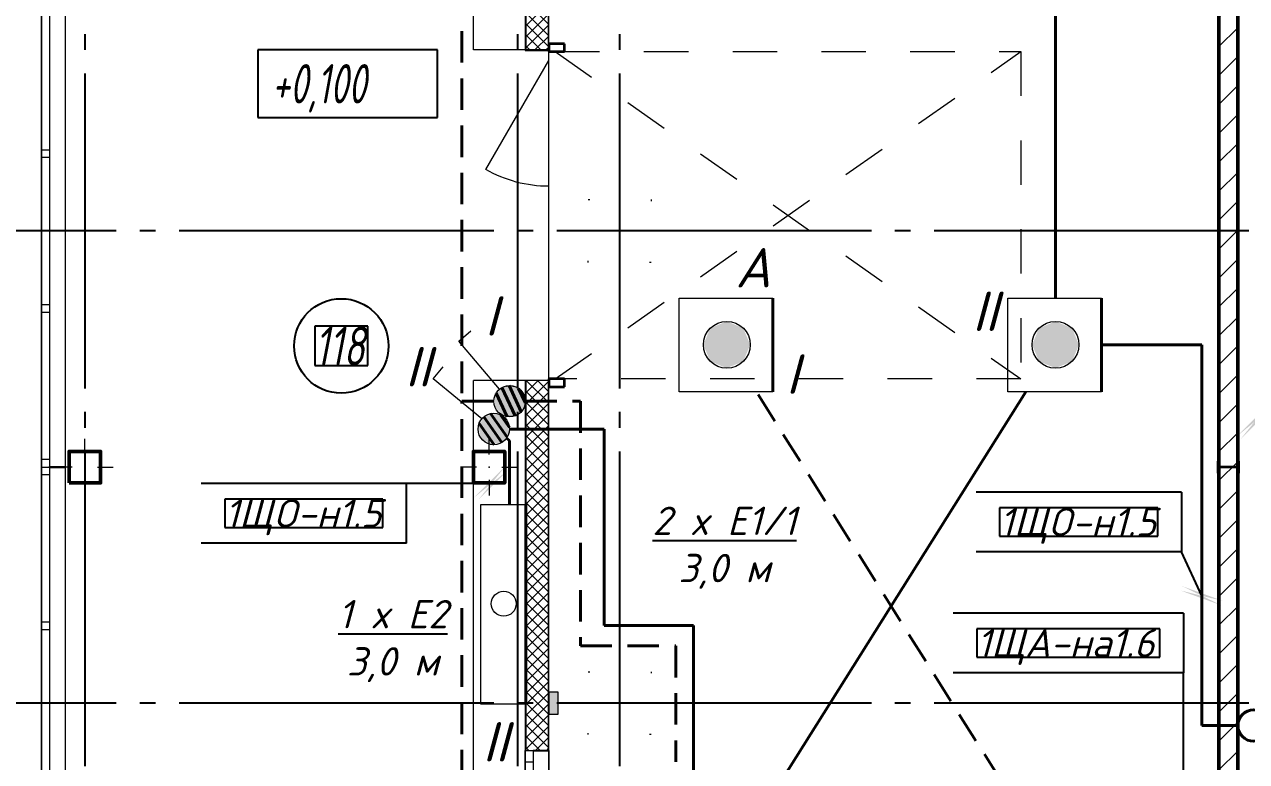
# Model space of a CAD drawing. Header units: millimetres. Extents: x 0 to 1293, y 0 to 420.
# Drawn here: x 60.3 to 138, y 215.9 to 262.7 of the extents above; entities that cross this region are included whole.
import ezdxf

# ---------------------------------------------------------------- set-up
doc = ezdxf.new("R2010")
doc.units = ezdxf.units.MM
for name, pattern in [('JIS_02_2.0', [3, 2, -1]), ('ГОСТ 2.303 5', [24, 20, -1.5, 1, -1.5]), ('СПКБ-0000-000-АР#001$0$Achse', [2300, 0, -800, 1500, 0]), ('СПКБ-0000-000-АР#001$0$Штриховая', [564.444447, 282.222223, -282.222223])]:
    doc.linetypes.add(name, pattern=pattern)
for name, color, linetype in [('@000', 7, 'Continuous'), ('Viewport1ForCustomObjects_0', 7, 'Continuous'), ('Viewport2ForCustomObjects_0', 7, 'Continuous'), ('Номер помещения', 7, 'Continuous'), ('СПКБ-0000-000-АР#001$0$Двери ArchiCAD', 7, 'Continuous'), ('СПКБ-0000-000-АР#001$0$Колонны новые', 7, 'Continuous'), ('СПКБ-0000-000-АР#001$0$Окна ArchiCAD', 7, 'Continuous'), ('СПКБ-0000-000-АР#001$0$Перекрытие новые', 7, 'Continuous'), ('СПКБ-0000-000-АР#001$0$Стены', 7, 'Continuous'), ('СПКБ-0000-000-АР#001$0$Фахверк', 7, 'Continuous'), ('Строительные оси', 7, 'Continuous'), ('ЭО_АВАРИЙНОЕ ОСВЕЩЕНИЕ', 7, 'Continuous'), ('ЭО_РАБОЧЕЕ ОСВЕЩЕНИЕ', 7, 'Continuous')]:
    doc.layers.add(name, color=color, linetype=linetype)
for name, color, linetype, lineweight, true_color in [('СПКБ-0000-000-АР#001$0$Двери ArchiCAD_Ном._пера__23', 7, 'Continuous', 35, 0xff6600), ('СПКБ-0000-000-АР#001$0$Двери ArchiCAD_Ном._пера__3', 7, 'Continuous', 18, 0xff6600), ('СПКБ-0000-000-АР#001$0$Колонны новые_Ном._пера__58', 7, 'Continuous', 50, 0xdf0000), ('СПКБ-0000-000-АР#001$0$Окна ArchiCAD_Ном._пера__68', 7, 'Continuous', 20, 0xfd4435), ('СПКБ-0000-000-АР#001$0$Стены_Ном._пера__58', 7, 'Continuous', 50, 0xdf0000), ('СПКБ-0000-000-АР#001$0$Стены_Ном._пера__68', 7, 'Continuous', 20, 0xfd4435), ('СПКБ-0000-000-АР#001$0$Фахверк_Ном._пера__102', 7, 'Continuous', 13, 0xcccccc)]:
    doc.layers.add(name, color=color, linetype=linetype, lineweight=lineweight, true_color=true_color)
for name, color, linetype, lineweight in [('СПКБ-0000-000-АР#001$0$Колонны новые_Ном._пера__20', 1, 'Continuous', 20), ('СПКБ-0000-000-АР#001$0$Линии_Ном._пера__1', 7, 'Continuous', 13), ('СПКБ-0000-000-АР#001$0$Линии_Ном._пера__2', 8, 'Continuous', 15), ('СПКБ-0000-000-АР#001$0$Линии_Ном._пера__20', 1, 'Continuous', 20), ('СПКБ-0000-000-АР#001$0$Окна ArchiCAD_Ном._пера__6', 5, 'Continuous', 9), ('СПКБ-0000-000-АР#001$0$Перекрытие новые_Ном._пера__2', 8, 'Continuous', 15), ('СПКБ-0000-000-АР#001$0$Стены_Ном._пера__20', 1, 'Continuous', 20), ('СПКБ-0000-000-АР#001$0$Фахверк_Ном._пера__1', 7, 'Continuous', 13)]:
    doc.layers.add(name, color=color, linetype=linetype, lineweight=lineweight)
doc.styles.add('1.8', font='isocpeui.ttf', dxfattribs={"height": 1.8})
doc.styles.add('2.5', font='isocpeui.ttf')
doc.styles.add('CustomTextStyle164', font='isocpeui.ttf', dxfattribs={"height": 1.8})
doc.styles.add('CustomTextStyle168', font='isocpeui.ttf', dxfattribs={"height": 1.8})
doc.styles.add('CustomTextStyle209', font='isocpeui.ttf', dxfattribs={"height": 1.8})
doc.styles.add('CustomTextStyle41', font='isocpeui.ttf', dxfattribs={"width": 0.670915, "height": 2.5})
doc.styles.add('CustomTextStyle42', font='isocpeui.ttf', dxfattribs={"width": 0.72437, "height": 2.5})
pattern_1 = [(45, (0, 0), (-35.35534, 35.35534), []), (135, (0, 0), (35.35534, 35.35534), [])]

# ---------------------------------------------------------------- blocks, each defined once
blk = doc.blocks.new('СПКБ-0000-000-АР#001$0$Перекрытие_14', base_point=(-24406.7, 25286.1))
at = {"layer": 'СПКБ-0000-000-АР#001$0$Перекрытие новые_Ном._пера__2', "color": 8, "linetype": 'Continuous', "lineweight": 15, "flags": 128}
blk.add_lwpolyline([(-24406.7, 25286.1), (17886.7, 25286.1), (17886.7, 19190.9), (18207.5, 19191.7), (18218.1, 15055.7), (18468.1, 15055.7), (18468.1, 13655.7), (18218.1, 13655.7), (18247.5, 3579.8), (17892.7, 3578.9), (17892.7, -2534.3), (-24406.7, -2530.3)], close=True, dxfattribs=at)
blk = doc.blocks.new('СПКБ-0000-000-АР#001$0$Окно 19')
at = {"layer": 'СПКБ-0000-000-АР#001$0$Окна ArchiCAD_Ном._пера__6', "color": 5, "linetype": 'Continuous', "lineweight": 9}
for p, q in [((-547, 100), (547, 100)), ((-550, 0), (-475, 0)), ((-475, 0), (-475, -50)), ((-475, 0), (475, 0)), ((475, -50), (475, 0)), ((475, 0), (550, 0)), ((-550, -50), (550, -50)), ((-475, -50), (-550, -50)), ((475, -50), (-475, -50)), ((550, -50), (475, -50))]:
    blk.add_line(p, q, dxfattribs=at)
at = {"layer": 'СПКБ-0000-000-АР#001$0$Окна ArchiCAD_Ном._пера__68', "color": 20, "linetype": 'Continuous', "lineweight": 20, "true_color": 0xfd4435}
for p, q in [((-550, -47), (-550, 0)), ((550, -47), (550, 0)), ((-550, -50), (-550, -47)), ((550, -50), (550, -47))]:
    blk.add_line(p, q, dxfattribs=at)
blk = doc.blocks.new('СПКБ-0000-000-АР#001$0$Ворота Гаражные Подъемные 19')
at = {"layer": 'СПКБ-0000-000-АР#001$0$Двери ArchiCAD_Ном._пера__23', "color": 30, "linetype": 'Continuous', "lineweight": 35, "true_color": 0xff6600}
for p, q in [((-1090, 150), (-1090, 250)), ((-1090, 250), (-1040, 250)), ((-1040, 250), (-1040, 150)), ((1040, 250), (1090, 250)), ((1040, 150), (1040, 250)), ((1090, 250), (1090, 150)), ((-1040, 150), (-1090, 150)), ((1090, 150), (1040, 150))]:
    blk.add_line(p, q, dxfattribs=at)
at = {"layer": 'СПКБ-0000-000-АР#001$0$Двери ArchiCAD_Ном._пера__3', "color": 30, "linetype": 'СПКБ-0000-000-АР#001$0$Штриховая', "lineweight": 18, "true_color": 0xff6600}
for p, q in [((1040, 3150), (-1040, 3150)), ((-1040, 3150), (-1040, 190)), ((-1040, 190), (1040, 3150)), ((1040, 190), (-1040, 3150)), ((1040, 190), (1040, 3150))]:
    blk.add_line(p, q, dxfattribs=at)
at = {"layer": 'СПКБ-0000-000-АР#001$0$Двери ArchiCAD_Ном._пера__3', "color": 30, "linetype": 'Continuous', "lineweight": 18, "true_color": 0xff6600}
for p, q in [((-1040, 150), (183.8, 150)), ((291, -250), (983.8, 150)), ((983.8, 150), (1040, 150))]:
    blk.add_line(p, q, dxfattribs=at)
blk.add_arc((983.8, 150), 800, 180, 210, dxfattribs=at)
blk = doc.blocks.new('СПКБ-0000-000-АР#001$0$Стена_2', base_point=(-24406.7, 25306.1))
at = {"layer": 'СПКБ-0000-000-АР#001$0$Стены_Ном._пера__68', "linetype": 'Continuous', "lineweight": 20, "true_color": 0xfd4435}
for points in [[(-24556.7, 15815.7), (-24556.7, 14035.7), (-24553.7, 14035.7), (-24553.7, 15815.7)], [(-24409.7, 15815.7), (-24409.7, 14035.7), (-24406.7, 14035.7), (-24406.7, 15815.7)], [(-24406.7, 14032.7), (-24406.7, 14035.7), (-24409.7, 14035.7), (-24556.7, 14035.7), (-24556.7, 14032.7)], [(-24406.7, 11935.7), (-24406.7, 11938.7), (-24556.7, 11938.7), (-24556.7, 11935.7), (-24409.7, 11935.7)], [(-24556.7, 9955.7), (-24553.7, 9955.7), (-24553.7, 11935.7), (-24556.7, 11935.7)], [(-24409.7, 9955.7), (-24406.7, 9955.7), (-24406.7, 11935.7), (-24409.7, 11935.7)], [(-24556.7, 9955.7), (-24556.7, 9815.7), (-24553.7, 9815.7), (-24553.7, 9955.7)], [(-24409.7, 9815.7), (-24406.9, 9815.7), (-24406.9, 9955.7), (-24409.7, 9955.7)], [(-24553.7, 9815.7), (-24556.7, 9815.7), (-24556.7, 9585.6), (-24553.7, 9585.6)], [(-24409.7, 9585.6), (-24406.7, 9585.6), (-24406.7, 9815.7), (-24409.7, 9815.7)], [(-24406.7, 9585.6), (-24409.7, 9585.6), (-24506.7, 9585.6), (-24506.7, 9582.6), (-24406.7, 9582.6)]]:
    blk.add_hatch(color=20, dxfattribs=at).paths.add_polyline_path(points)
h = blk.add_hatch(dxfattribs=at)
h.set_pattern_fill('СЕТКА_5X5_ДИАГОНАЛЬНАЯ', color=20, style=0, pattern_type=2)
h.set_pattern_definition(pattern_1)
h.paths.add_polyline_path([(-24553.7, 14035.7), (-24409.7, 14035.7), (-24409.7, 15815.7), (-24553.7, 15815.7)])
h = blk.add_hatch(dxfattribs=at)
h.set_pattern_fill('СЕТКА_5X5_ДИАГОНАЛЬНАЯ', color=20, style=0, pattern_type=2)
h.set_pattern_definition(pattern_1)
h.paths.add_polyline_path([(-24553.7, 9955.7), (-24409.7, 9955.7), (-24409.7, 11935.7), (-24553.7, 11935.7)])
h = blk.add_hatch(dxfattribs=at)
h.set_pattern_fill('СЕТКА_5X5_ДИАГОНАЛЬНАЯ', color=20, style=0, pattern_type=2)
h.set_pattern_definition(pattern_1)
h.paths.add_polyline_path([(-24553.7, 9955.7), (-24553.7, 9815.7), (-24409.7, 9815.7), (-24409.7, 9955.7)])
h = blk.add_hatch(dxfattribs=at)
h.set_pattern_fill('СЕТКА_5X5_ДИАГОНАЛЬНАЯ', color=20, style=0, pattern_type=2)
h.set_pattern_definition(pattern_1)
h.paths.add_polyline_path([(-24553.7, 9585.6), (-24506.7, 9585.6), (-24409.7, 9585.6), (-24409.7, 9815.7), (-24553.7, 9815.7)])
at = {"layer": 'СПКБ-0000-000-АР#001$0$Стены_Ном._пера__68', "color": 20, "linetype": 'Continuous', "lineweight": 20, "true_color": 0xfd4435}
for p, q in [((-24553.7, 15815.7), (-24553.7, 14035.7)), ((-24409.7, 14035.7), (-24409.7, 15815.7)), ((-24556.7, 14035.7), (-24556.7, 14032.7)), ((-24409.7, 14035.7), (-24556.7, 14035.7)), ((-24556.7, 14032.7), (-24406.7, 14032.7)), ((-24406.7, 14035.7), (-24406.7, 14032.7)), ((-24556.7, 11938.7), (-24406.7, 11938.7)), ((-24556.7, 11935.7), (-24556.7, 11938.7)), ((-24409.7, 11935.7), (-24556.7, 11935.7)), ((-24553.7, 11935.7), (-24553.7, 9955.7)), ((-24409.7, 9955.7), (-24409.7, 11935.7)), ((-24406.7, 11935.7), (-24406.7, 11938.7)), ((-24553.7, 9955.7), (-24553.7, 9815.7)), ((-24409.7, 9815.7), (-24409.7, 9955.7)), ((-24553.7, 9815.7), (-24553.7, 9585.6)), ((-24409.7, 9585.6), (-24409.7, 9815.7)), ((-24556.7, 9585.6), (-24553.7, 9585.6)), ((-24553.7, 9585.6), (-24506.7, 9585.6)), ((-24506.7, 9585.6), (-24506.7, 9582.6)), ((-24409.7, 9585.6), (-24506.7, 9585.6)), ((-24506.7, 9582.6), (-24406.7, 9582.6)), ((-24406.7, 9585.6), (-24406.7, 9582.6))]:
    blk.add_line(p, q, dxfattribs=at)
at = {"layer": 'СПКБ-0000-000-АР#001$0$Стены_Ном._пера__68', "color": 20, "linetype": 'Continuous', "lineweight": 20, "true_color": 0xfd4435, "flags": 128}
for points in [[(-24556.7, 17510.6), (-24556.7, 14035.7)], [(-24406.7, 14035.7), (-24406.7, 15815.7)], [(-24556.7, 11935.7), (-24556.7, 9585.6)], [(-24406.7, 9955.7), (-24406.7, 11935.7)], [(-24406.7, 9585.6), (-24406.7, 9815.7)]]:
    blk.add_lwpolyline(points, dxfattribs=at)
at = {"layer": 'СПКБ-0000-000-АР#001$0$Двери ArchiCAD', "color": 21, "linetype": 'Continuous', "lineweight": 18, "true_color": 0xff9955, "xscale": -1, "zscale": 1000, "rotation": 270}
blk.add_blockref('СПКБ-0000-000-АР#001$0$Ворота Гаражные Подъемные 19', (-24556.7, 12985.7), dxfattribs=at)
at = {"layer": 'СПКБ-0000-000-АР#001$0$Окна ArchiCAD', "color": 5, "linetype": 'Continuous', "lineweight": 9, "zscale": 1000, "rotation": 270}
blk.add_blockref('СПКБ-0000-000-АР#001$0$Окно 19', (-24506.7, 9035.6), dxfattribs=at)
blk = doc.blocks.new('СПКБ-0000-000-АР#001$0$Стена_38', base_point=(-20026.9, 17144.7))
at = {"layer": 'СПКБ-0000-000-АР#001$0$Стены_Ном._пера__20', "linetype": 'Continuous', "lineweight": 20}
h = blk.add_hatch(dxfattribs=at)
h.set_pattern_fill('КИРПИЧ_ОБЫКНОВЕННЫЙ', color=1, style=0, pattern_type=2)
h.set_pattern_definition([(45, (0, 0), (-91.9239, 91.9239), [])])
h.paths.add_polyline_path([(-20146.9, 17144.7), (-20146.9, 9385.8), (-20141.9, 9385.8), (-20026.9, 9385.8), (-20026.9, 17144.7)])
at = {"layer": 'СПКБ-0000-000-АР#001$0$Стены_Ном._пера__58', "color": 12, "linetype": 'Continuous', "lineweight": 50, "true_color": 0xdf0000, "flags": 128}
for points in [[(-20146.9, 17144.7), (-20146.9, 9385.8)], [(-20026.9, 9385.8), (-20026.9, 17144.7)]]:
    blk.add_lwpolyline(points, dxfattribs=at)
blk = doc.blocks.new('СПКБ-0000-000-АР#001$0$Горизонтальное Многостворчатое Окно 19')
at = {"layer": 'СПКБ-0000-000-АР#001$0$Окна ArchiCAD_Ном._пера__6', "color": 5, "linetype": 'Continuous', "lineweight": 9}
for p, q in [((-1497, 100), (1497, 100)), ((-1500, 0), (-1450, 0)), ((-1500, -47), (-1500, 0)), ((-1450, 0), (-1450, -50)), ((-1450, 0), (-516.7, 0)), ((-516.7, -50), (-516.7, 0)), ((-516.7, 0), (-491.7, 0)), ((-491.7, 0), (-466.7, 0)), ((-466.7, 0), (-466.7, -50)), ((-466.7, 0), (466.7, 0)), ((466.7, -50), (466.7, 0)), ((466.7, 0), (491.7, 0)), ((491.7, 0), (516.7, 0)), ((516.7, 0), (516.7, -50)), ((516.7, 0), (1450, 0)), ((1450, -50), (1450, 0)), ((1450, 0), (1500, 0)), ((1500, -47), (1500, 0)), ((-1500, -50), (-1500, -47)), ((-1500, -50), (1500, -50)), ((-1450, -50), (-1500, -50)), ((-516.7, -50), (-1450, -50)), ((-491.7, -50), (-516.7, -50)), ((-466.7, -50), (-491.7, -50)), ((466.7, -50), (-466.7, -50)), ((491.7, -50), (466.7, -50)), ((516.7, -50), (491.7, -50)), ((1450, -50), (516.7, -50)), ((1500, -50), (1450, -50)), ((1500, -50), (1500, -47))]:
    blk.add_line(p, q, dxfattribs=at)
blk = doc.blocks.new('СПКБ-0000-000-АР#001$0$Стена_48', base_point=(-27481.9, 5245))
at = {"layer": 'СПКБ-0000-000-АР#001$0$Стены_Ном._пера__68', "linetype": 'Continuous', "lineweight": 20, "true_color": 0xfd4435}
for points in [[(-27481.9, 11385.6), (-27481.9, 11388.6), (-27581.9, 11388.6), (-27581.9, 11385.6), (-27484.9, 11385.6)], [(-27481.9, 11382.6), (-27481.9, 11385.6), (-27484.9, 11385.6), (-27581.9, 11385.6), (-27581.9, 11382.6)]]:
    blk.add_hatch(color=20, dxfattribs=at).paths.add_polyline_path(points)
at = {"layer": 'СПКБ-0000-000-АР#001$0$Стены_Ном._пера__68', "color": 20, "linetype": 'Continuous', "lineweight": 20, "true_color": 0xfd4435}
for p, q in [((-27581.9, 11388.6), (-27481.9, 11388.6)), ((-27581.9, 11385.6), (-27581.9, 11388.6)), ((-27581.9, 11385.6), (-27581.9, 11382.6)), ((-27581.9, 11382.6), (-27481.9, 11382.6)), ((-27481.9, 11385.6), (-27481.9, 11388.6)), ((-27481.9, 11385.6), (-27481.9, 11382.6))]:
    blk.add_line(p, q, dxfattribs=at)
at = {"layer": 'СПКБ-0000-000-АР#001$0$Окна ArchiCAD_Ном._пера__6', "color": 5, "linetype": 'Continuous', "lineweight": 9, "zscale": 1000, "rotation": 270}
for p in [(-27581.9, 12885.6), (-27581.9, 9885.6)]:
    blk.add_blockref('СПКБ-0000-000-АР#001$0$Горизонтальное Многостворчатое Окно 19', p, dxfattribs=at)
blk = doc.blocks.new('СПКБ-0000-000-АР#001$0$Колонна_121', base_point=(-27356.9, 11385.6))
at = {"layer": 'СПКБ-0000-000-АР#001$0$Колонны новые_Ном._пера__20', "color": 1, "linetype": 'Continuous', "lineweight": 20}
for p, q in [((-27356.9, 11465.6), (-27356.9, 11565.6)), ((-27436.9, 11385.6), (-27536.9, 11385.6)), ((-27276.9, 11385.6), (-27176.9, 11385.6)), ((-27356.9, 11305.6), (-27356.9, 11205.6))]:
    blk.add_line(p, q, dxfattribs=at)
blk.add_point((-27356.9, 11385.6), dxfattribs=at)
at = {"layer": 'СПКБ-0000-000-АР#001$0$Колонны новые_Ном._пера__58', "color": 12, "linetype": 'Continuous', "lineweight": 50, "true_color": 0xdf0000, "flags": 128}
blk.add_lwpolyline([(-27456.9, 11285.6), (-27256.9, 11285.6), (-27256.9, 11485.6), (-27456.9, 11485.6)], close=True, dxfattribs=at)
blk = doc.blocks.new('СПКБ-0000-000-АР#001$0$Колонна_126', base_point=(-24786.9, 11385.6))
at = {"layer": 'СПКБ-0000-000-АР#001$0$Колонны новые_Ном._пера__20', "color": 1, "linetype": 'Continuous', "lineweight": 20}
for p, q in [((-24786.9, 11465.6), (-24786.9, 11565.6)), ((-24866.9, 11385.6), (-24966.9, 11385.6)), ((-24706.9, 11385.6), (-24606.9, 11385.6)), ((-24786.9, 11305.6), (-24786.9, 11205.6))]:
    blk.add_line(p, q, dxfattribs=at)
blk.add_point((-24786.9, 11385.6), dxfattribs=at)
at = {"layer": 'СПКБ-0000-000-АР#001$0$Колонны новые_Ном._пера__58', "color": 12, "linetype": 'Continuous', "lineweight": 50, "true_color": 0xdf0000, "flags": 128}
blk.add_lwpolyline([(-24886.9, 11285.6), (-24686.9, 11285.6), (-24686.9, 11485.6), (-24886.9, 11485.6)], close=True, dxfattribs=at)
blk = doc.blocks.new('СПКБ-0000-000-АР#001$0$Колонна_170', base_point=(-24376.9, 9885.7))
at = {"layer": 'СПКБ-0000-000-АР#001$0$Фахверк_Ном._пера__102', "linetype": 'Continuous', "lineweight": 13, "true_color": 0xcccccc}
blk.add_hatch(color=254, dxfattribs=at).paths.add_polyline_path([(-24406.9, 9955.7), (-24406.9, 9815.7), (-24346.9, 9815.7), (-24346.9, 9955.7)])
at = {"layer": 'СПКБ-0000-000-АР#001$0$Фахверк_Ном._пера__1', "color": 7, "linetype": 'Continuous', "lineweight": 13, "flags": 128}
blk.add_lwpolyline([(-24406.9, 9955.7), (-24406.9, 9815.7), (-24346.9, 9815.7), (-24346.9, 9955.7)], close=True, dxfattribs=at)
blk = doc.blocks.new('*E595')
at = {"layer": 'СПКБ-0000-000-АР#001$0$Линии_Ном._пера__1', "color": 7, "linetype": 'Continuous', "lineweight": 13}
for p, q in [((74.76, 164.123), (74.76, 164.873)), ((74.76, 164.873), (74.86, 164.873)), ((74.86, 164.873), (74.86, 164.123)), ((76.03, 164.123), (76.03, 164.873)), ((76.03, 164.873), (76.13, 164.873)), ((76.13, 164.873), (76.13, 164.123)), ((74.86, 164.123), (74.76, 164.123)), ((74.86, 164.548), (76.03, 164.548)), ((74.86, 164.448), (74.86, 164.548)), ((76.03, 164.448), (74.86, 164.448)), ((76.03, 164.548), (76.03, 164.448)), ((76.13, 164.123), (76.03, 164.123))]:
    blk.add_line(p, q, dxfattribs=at)
at = {"layer": 'СПКБ-0000-000-АР#001$0$Линии_Ном._пера__2', "color": 8, "linetype": 'СПКБ-0000-000-АР#001$0$Achse', "lineweight": 15}
for p, q in [((34.75, 181.5), (38.75, 181.5)), ((34.75, 177.5), (34.75, 181.5)), ((38.75, 181.5), (38.75, 177.5)), ((38.75, 177.5), (34.75, 177.5)), ((34.75, 151.5), (38.75, 151.5)), ((34.75, 147.5), (34.75, 151.5)), ((38.75, 151.5), (38.75, 147.5)), ((38.75, 147.5), (34.75, 147.5))]:
    blk.add_line(p, q, dxfattribs=at)
at = {"layer": 'СПКБ-0000-000-АР#001$0$Линии_Ном._пера__20', "color": 1, "linetype": 'Continuous', "lineweight": 20}
for p, q in [((27.45, 191), (27.45, 193.498)), ((30.751, 191), (27.45, 191)), ((27.45, 105.498), (27.45, 170)), ((30.751, 170), (27.45, 170)), ((27.45, 165.498), (27.45, 170)), ((27.45, 135.498), (27.45, 163.498))]:
    blk.add_line(p, q, dxfattribs=at)
at = {"layer": 'СПКБ-0000-000-АР#001$0$Колонны новые', "color": 12, "lineweight": 50, "true_color": 0xdf0000, "xscale": 0.01, "yscale": 0.01, "zscale": 0.01}
for name, p in [('СПКБ-0000-000-АР#001$0$Колонна_121', (2.75, 164.498)), ('СПКБ-0000-000-АР#001$0$Колонна_126', (28.45, 164.498))]:
    blk.add_blockref(name, p, dxfattribs=at)
at = {"layer": 'СПКБ-0000-000-АР#001$0$Перекрытие новые', "color": 8, "linetype": 'Continuous', "lineweight": 15, "xscale": 0.01, "yscale": 0.01, "zscale": 0.01}
blk.add_blockref('СПКБ-0000-000-АР#001$0$Перекрытие_14', (32.251, 303.504), dxfattribs=at)
at = {"layer": 'СПКБ-0000-000-АР#001$0$Стены', "color": 20, "lineweight": 20, "true_color": 0xfd4435, "xscale": 0.01, "yscale": 0.01, "zscale": 0.01}
for name, p in [('СПКБ-0000-000-АР#001$0$Стена_2', (32.251, 303.704)), ('СПКБ-0000-000-АР#001$0$Стена_48', (1.5, 103.092))]:
    blk.add_blockref(name, p, dxfattribs=at)
at = {"layer": 'СПКБ-0000-000-АР#001$0$Стены', "color": 12, "lineweight": 50, "true_color": 0xdf0000, "xscale": 0.01, "yscale": 0.01, "zscale": 0.01}
blk.add_blockref('СПКБ-0000-000-АР#001$0$Стена_38', (76.05, 222.09), dxfattribs=at)
at = {"layer": 'СПКБ-0000-000-АР#001$0$Фахверк', "color": 7, "lineweight": 13, "xscale": 0.01, "yscale": 0.01, "zscale": 0.01}
blk.add_blockref('СПКБ-0000-000-АР#001$0$Колонна_170', (32.55, 149.5), dxfattribs=at)
blk = doc.blocks.new('*E596')
at = {"layer": 'Номер помещения', "color": 6, "linetype": 'Continuous'}
for p, q in [((46.604, 199.505), (35.185, 199.505)), ((35.185, 199.505), (35.185, 195.205)), ((46.604, 195.205), (46.604, 199.505)), ((35.185, 195.205), (46.604, 195.205))]:
    blk.add_line(p, q, dxfattribs=at)
at = {"layer": 'Номер помещения', "color": 7, "linetype": 'Continuous', "true_color": 0xffffff}
for p, q in [((42.18, 181.949), (38.805, 181.949)), ((38.805, 181.949), (38.805, 179.449)), ((42.18, 179.449), (42.18, 181.949)), ((38.805, 179.449), (42.18, 179.449)), ((38.805, 179.449), (38.805, 179.449))]:
    blk.add_line(p, q, dxfattribs=at)
at = {"layer": 'Номер помещения', "color": 6, "linetype": 'Continuous'}
blk.add_circle((40.492, 180.699), 3, dxfattribs=at)
at = {"layer": 'Строительные оси', "color": 3, "linetype": 'ГОСТ 2.303 5', "lineweight": 25}
for p, q in [((24.187, 318), (24.187, 14)), ((51.688, 318), (51.688, 14)), ((58.188, 318), (58.188, 14)), ((578.188, 188), (14.188, 188)), ((578.188, 158), (14.188, 158))]:
    blk.add_line(p, q, dxfattribs=at)
at = {"layer": 'ЭО_АВАРИЙНОЕ ОСВЕЩЕНИЕ', "color": 1, "linetype": 'JIS_02_2.0', "lineweight": 40}
for p, q in [((48.158, 206.699), (48.158, 177.184)), ((48.158, 177.184), (50.189, 177.184)), ((48.158, 132.04), (48.158, 177.184)), ((52.189, 177.184), (55.689, 177.184)), ((55.689, 177.184), (55.689, 161.636)), ((84.037, 150.518), (66.881, 177.78)), ((55.689, 161.636), (61.754, 161.636)), ((61.754, 161.636), (61.754, 154.282))]:
    blk.add_line(p, q, dxfattribs=at)
at = {"layer": 'ЭО_АВАРИЙНОЕ ОСВЕЩЕНИЕ', "color": 7, "lineweight": 0}
for p, q in [((61.974, 177.78), (61.974, 183.73)), ((61.974, 183.73), (67.924, 183.73)), ((47.961, 181.003), (48.725, 181.648)), ((50.543, 177.948), (47.961, 181.003)), ((67.924, 177.78), (61.974, 177.78))]:
    blk.add_line(p, q, dxfattribs=at)
at = {"layer": 'ЭО_АВАРИЙНОЕ ОСВЕЩЕНИЕ', "color": 1, "lineweight": 40}
for p, q in [((67.924, 183.73), (67.924, 177.78)), ((51.539, 176.247), (50.69, 178.051)), ((51.937, 176.52), (51.154, 178.183)), ((52.186, 177.11), (51.767, 178)), ((51.037, 176.196), (50.331, 177.697))]:
    blk.add_line(p, q, dxfattribs=at)
at = {"layer": 'ЭО_АВАРИЙНОЕ ОСВЕЩЕНИЕ', "color": 7, "lineweight": 0}
for centre, radius in [((64.999, 180.772), 1.488), ((51.189, 177.184), 1)]:
    blk.add_circle(centre, radius, dxfattribs=at)
at = {"layer": 'ЭО_АВАРИЙНОЕ ОСВЕЩЕНИЕ', "color": 1, "lineweight": 0}
for points in [[(63.947, 181.824), (63.511, 180.772), (66.486, 180.772)], [(64.999, 182.26), (63.947, 181.824), (66.05, 181.824)], [(63.947, 181.824), (66.05, 181.824), (66.486, 180.772)], [(63.511, 180.772), (63.947, 179.72), (66.05, 179.72)], [(63.511, 180.772), (66.486, 180.772), (66.05, 179.72)], [(63.947, 179.72), (66.05, 179.72), (64.999, 179.285)], [(50.763, 178.089), (50.327, 177.61), (52.094, 177.61)], [(51.528, 178.125), (50.763, 178.089), (51.567, 178.089)], [(50.763, 178.089), (51.567, 178.089), (52.094, 177.61)], [(50.327, 177.61), (50.248, 177.523), (52.098, 177.523)], [(50.248, 177.523), (50.28, 176.845), (52.13, 176.845)], [(50.248, 177.523), (52.098, 177.523), (52.13, 176.845)], [(50.327, 177.61), (52.094, 177.61), (52.098, 177.523)], [(50.28, 176.845), (50.284, 176.758), (52.05, 176.758)], [(50.28, 176.845), (52.13, 176.845), (52.05, 176.758)], [(50.284, 176.758), (50.811, 176.279), (51.615, 176.279)], [(50.284, 176.758), (52.05, 176.758), (51.615, 176.279)], [(50.811, 176.279), (51.615, 176.279), (50.85, 176.243)]]:
    blk.add_solid(points, dxfattribs=at)
at = {"layer": 'ЭО_РАБОЧЕЕ ОСВЕЩЕНИЕ', "color": 5, "lineweight": 40}
for p, q in [((85.898, 210.992), (85.898, 183.73)), ((88.823, 183.73), (88.823, 177.78)), ((88.823, 180.772), (95.201, 180.772)), ((95.201, 180.772), (95.201, 156.577)), ((84.015, 177.78), (66.86, 150.518)), ((51.042, 174.895), (49.979, 176.394)), ((50.214, 174.417), (49.254, 175.77)), ((50.699, 174.556), (49.545, 176.182)), ((51.184, 175.519), (50.614, 176.322)), ((50.998, 174.829), (51.189, 174.691)), ((57.201, 175.417), (51.189, 175.417)), ((57.201, 162.935), (57.201, 175.417)), ((51.189, 174.691), (51.189, 170.707)), ((51.189, 170.707), (51.176, 170.625)), ((52.219, 170.625), (52.219, 157.935)), ((62.885, 162.935), (57.201, 162.935)), ((62.885, 152.776), (62.885, 162.935)), ((95.201, 156.577), (97.494, 156.578))]:
    blk.add_line(p, q, dxfattribs=at)
at = {"layer": 'ЭО_РАБОЧЕЕ ОСВЕЩЕНИЕ', "color": 7, "lineweight": 0}
for p, q in [((82.873, 177.78), (82.873, 183.73)), ((82.873, 183.73), (88.823, 183.73)), ((46.339, 178.607), (46.977, 179.377)), ((49.419, 176.055), (46.339, 178.607)), ((88.823, 177.78), (82.873, 177.78)), ((49.369, 157.935), (49.369, 170.625)), ((49.369, 170.625), (52.219, 170.625)), ((52.219, 157.935), (49.369, 157.935))]:
    blk.add_line(p, q, dxfattribs=at)
for centre, radius in [((85.898, 180.772), 1.488), ((50.189, 175.417), 1), ((50.818, 164.317), 0.793)]:
    blk.add_circle(centre, radius, dxfattribs=at)
at = {"layer": 'ЭО_РАБОЧЕЕ ОСВЕЩЕНИЕ', "color": 5, "lineweight": 40}
blk.add_circle((98.494, 156.579), 1, dxfattribs=at)
at = {"layer": 'ЭО_РАБОЧЕЕ ОСВЕЩЕНИЕ', "color": 5, "lineweight": 0}
for points in [[(84.846, 181.824), (84.41, 180.772), (87.385, 180.772)], [(85.898, 182.26), (84.846, 181.824), (86.95, 181.824)], [(84.846, 181.824), (86.95, 181.824), (87.385, 180.772)], [(84.41, 180.772), (84.846, 179.72), (86.95, 179.72)], [(84.41, 180.772), (87.385, 180.772), (86.95, 179.72)], [(84.846, 179.72), (86.95, 179.72), (85.898, 179.285)], [(50.357, 176.402), (49.61, 176.232), (50.627, 176.232)], [(49.461, 175.995), (49.203, 175.584), (51.098, 175.584)], [(49.203, 175.584), (49.28, 175.249), (51.175, 175.249)], [(49.203, 175.584), (51.098, 175.584), (51.175, 175.249)], [(49.61, 176.232), (49.461, 175.995), (51.005, 175.995)], [(49.461, 175.995), (51.005, 175.995), (51.098, 175.584)], [(49.61, 176.232), (50.627, 176.232), (51.005, 175.995)], [(49.28, 175.249), (49.373, 174.838), (50.916, 174.838)], [(49.28, 175.249), (51.175, 175.249), (50.916, 174.838)], [(49.373, 174.838), (49.75, 174.601), (50.767, 174.601)], [(49.373, 174.838), (50.916, 174.838), (50.767, 174.601)], [(49.75, 174.601), (50.767, 174.601), (50.021, 174.431)]]:
    blk.add_solid(points, dxfattribs=at)
at = {"layer": 'Номер помещения', "color": 7, "linetype": 'Continuous'}
for s, style, width, p in [('+0,100', 'CustomTextStyle41', 0.670915, (36.085, 196.105)), ('118', 'CustomTextStyle42', 0.72437, (38.805, 179.449))]:
    blk.add_text(s, height=2.5, dxfattribs=dict(at, style=style, width=width)).set_placement(p)
blk = doc.blocks.new('CustomObjectsInViewport1_0')
at = {"layer": 'ЭО_АВАРИЙНОЕ ОСВЕЩЕНИЕ'}
for p, q in [((134.03, 225.308), (119.396, 225.308)), ((134.03, 225.308), (134.03, 221.508)), ((134.03, 221.508), (119.396, 221.508)), ((134.03, 214.763), (134.03, 221.508))]:
    blk.add_line(p, q, dxfattribs=at)
at = {"layer": 'ЭО_АВАРИЙНОЕ ОСВЕЩЕНИЕ', "color": 7, "true_color": 0xffffff}
for p, q in [((132.53, 224.308), (120.896, 224.308)), ((120.896, 224.308), (120.896, 222.508)), ((132.53, 222.508), (132.53, 224.308)), ((120.896, 222.508), (132.53, 222.508)), ((120.896, 222.508), (120.896, 222.508))]:
    blk.add_line(p, q, dxfattribs=at)
at = {"layer": 'ЭО_РАБОЧЕЕ ОСВЕЩЕНИЕ'}
for p, q in [((84.642, 233.549), (71.591, 233.549)), ((90.046, 233.549), (84.642, 233.549)), ((84.642, 229.749), (84.642, 233.549)), ((133.895, 233.001), (120.843, 233.001)), ((133.895, 233.001), (133.895, 229.201)), ((84.642, 229.749), (71.591, 229.749)), ((133.895, 229.201), (120.843, 229.201)), ((135.201, 226.408), (133.895, 229.201))]:
    blk.add_line(p, q, dxfattribs=at)
at = {"layer": 'ЭО_РАБОЧЕЕ ОСВЕЩЕНИЕ', "color": 7, "true_color": 0xffffff}
for p, q in [((83.142, 232.549), (73.091, 232.549)), ((73.091, 232.549), (73.091, 230.749)), ((83.142, 230.749), (83.142, 232.549)), ((132.395, 232.001), (122.343, 232.001)), ((122.343, 232.001), (122.343, 230.201)), ((132.395, 230.201), (132.395, 232.001)), ((73.091, 230.749), (83.142, 230.749)), ((73.091, 230.749), (73.091, 230.749)), ((122.343, 230.201), (132.395, 230.201)), ((122.343, 230.201), (122.343, 230.201))]:
    blk.add_line(p, q, dxfattribs=at)
at = {"layer": 'ЭО_РАБОЧЕЕ ОСВЕЩЕНИЕ'}
for points in [[(139.436, 238.557), (137.436, 236.557), (137.649, 236.345), (139.649, 238.345)], [(89.152, 232.443), (91.152, 234.443), (90.94, 234.655), (88.94, 232.655)], [(133.82, 226.749), (136.479, 225.785), (136.582, 226.067), (133.923, 227.031)]]:
    blk.add_solid(points, dxfattribs=at)
at = {"layer": 'ЭО_АВАРИЙНОЕ ОСВЕЩЕНИЕ', "style": 'CustomTextStyle209'}
blk.add_text('1ЩА-на1.6', height=1.8, dxfattribs=at).set_placement((120.896, 222.508))
at = {"layer": 'ЭО_РАБОЧЕЕ ОСВЕЩЕНИЕ'}
for style, p in [('CustomTextStyle164', (73.091, 230.749)), ('CustomTextStyle168', (122.343, 230.201))]:
    blk.add_text('1ЩO-н1.5', height=1.8, dxfattribs=dict(at, style=style)).set_placement(p)

msp = doc.modelspace()

# ---------------------------------------------------------------- block references
at = {"layer": '@000', "color": 1, "linetype": 'JIS_02_2.0', "lineweight": 40}
msp.add_blockref('*E595', (61.438, 70.086), dxfattribs=at)
at = {"layer": 'Viewport1ForCustomObjects_0'}
msp.add_blockref('CustomObjectsInViewport1_0', (0, 0), dxfattribs=at)
at = {"layer": 'Viewport2ForCustomObjects_0'}
msp.add_blockref('*E596', (40, 61.586), dxfattribs=at)

# ---------------------------------------------------------------- texts
at = {"layer": 'ЭО_АВАРИЙНОЕ ОСВЕЩЕНИЕ', "color": 1, "insert": (106.668, 247.25), "char_height": 2.5, "attachment_point": 5, "style": '2.5'}
msp.add_mtext('А', dxfattribs=at)
at = {"layer": 'ЭО_АВАРИЙНОЕ ОСВЕЩЕНИЕ', "attachment_point": 5}
for s, insert, char_height, style in [('I', (90.023, 244.193), 2.5, '2.5'), ('I', (109.165, 240.499), 2.5, '2.5'), ('{\\L2 x Е1/1\\P}3,0 м', (104.847, 229.461), 1.8, '1.8')]:
    msp.add_mtext(s, dxfattribs=dict(at, insert=insert, char_height=char_height, style=style))
at = {"layer": 'ЭО_РАБОЧЕЕ ОСВЕЩЕНИЕ', "attachment_point": 5}
for s, insert, char_height, style in [('II', (121.414, 244.487), 2.5, '2.5'), ('II', (85.362, 240.966), 2.5, '2.5'), ('{\\L1 x Е2\\P}3,0 м', (83.769, 223.532), 1.8, '1.8'), ('II', (90.284, 217.134), 2.5, '2.5')]:
    msp.add_mtext(s, dxfattribs=dict(at, insert=insert, char_height=char_height, style=style))

doc.saveas('drawing.dxf')
